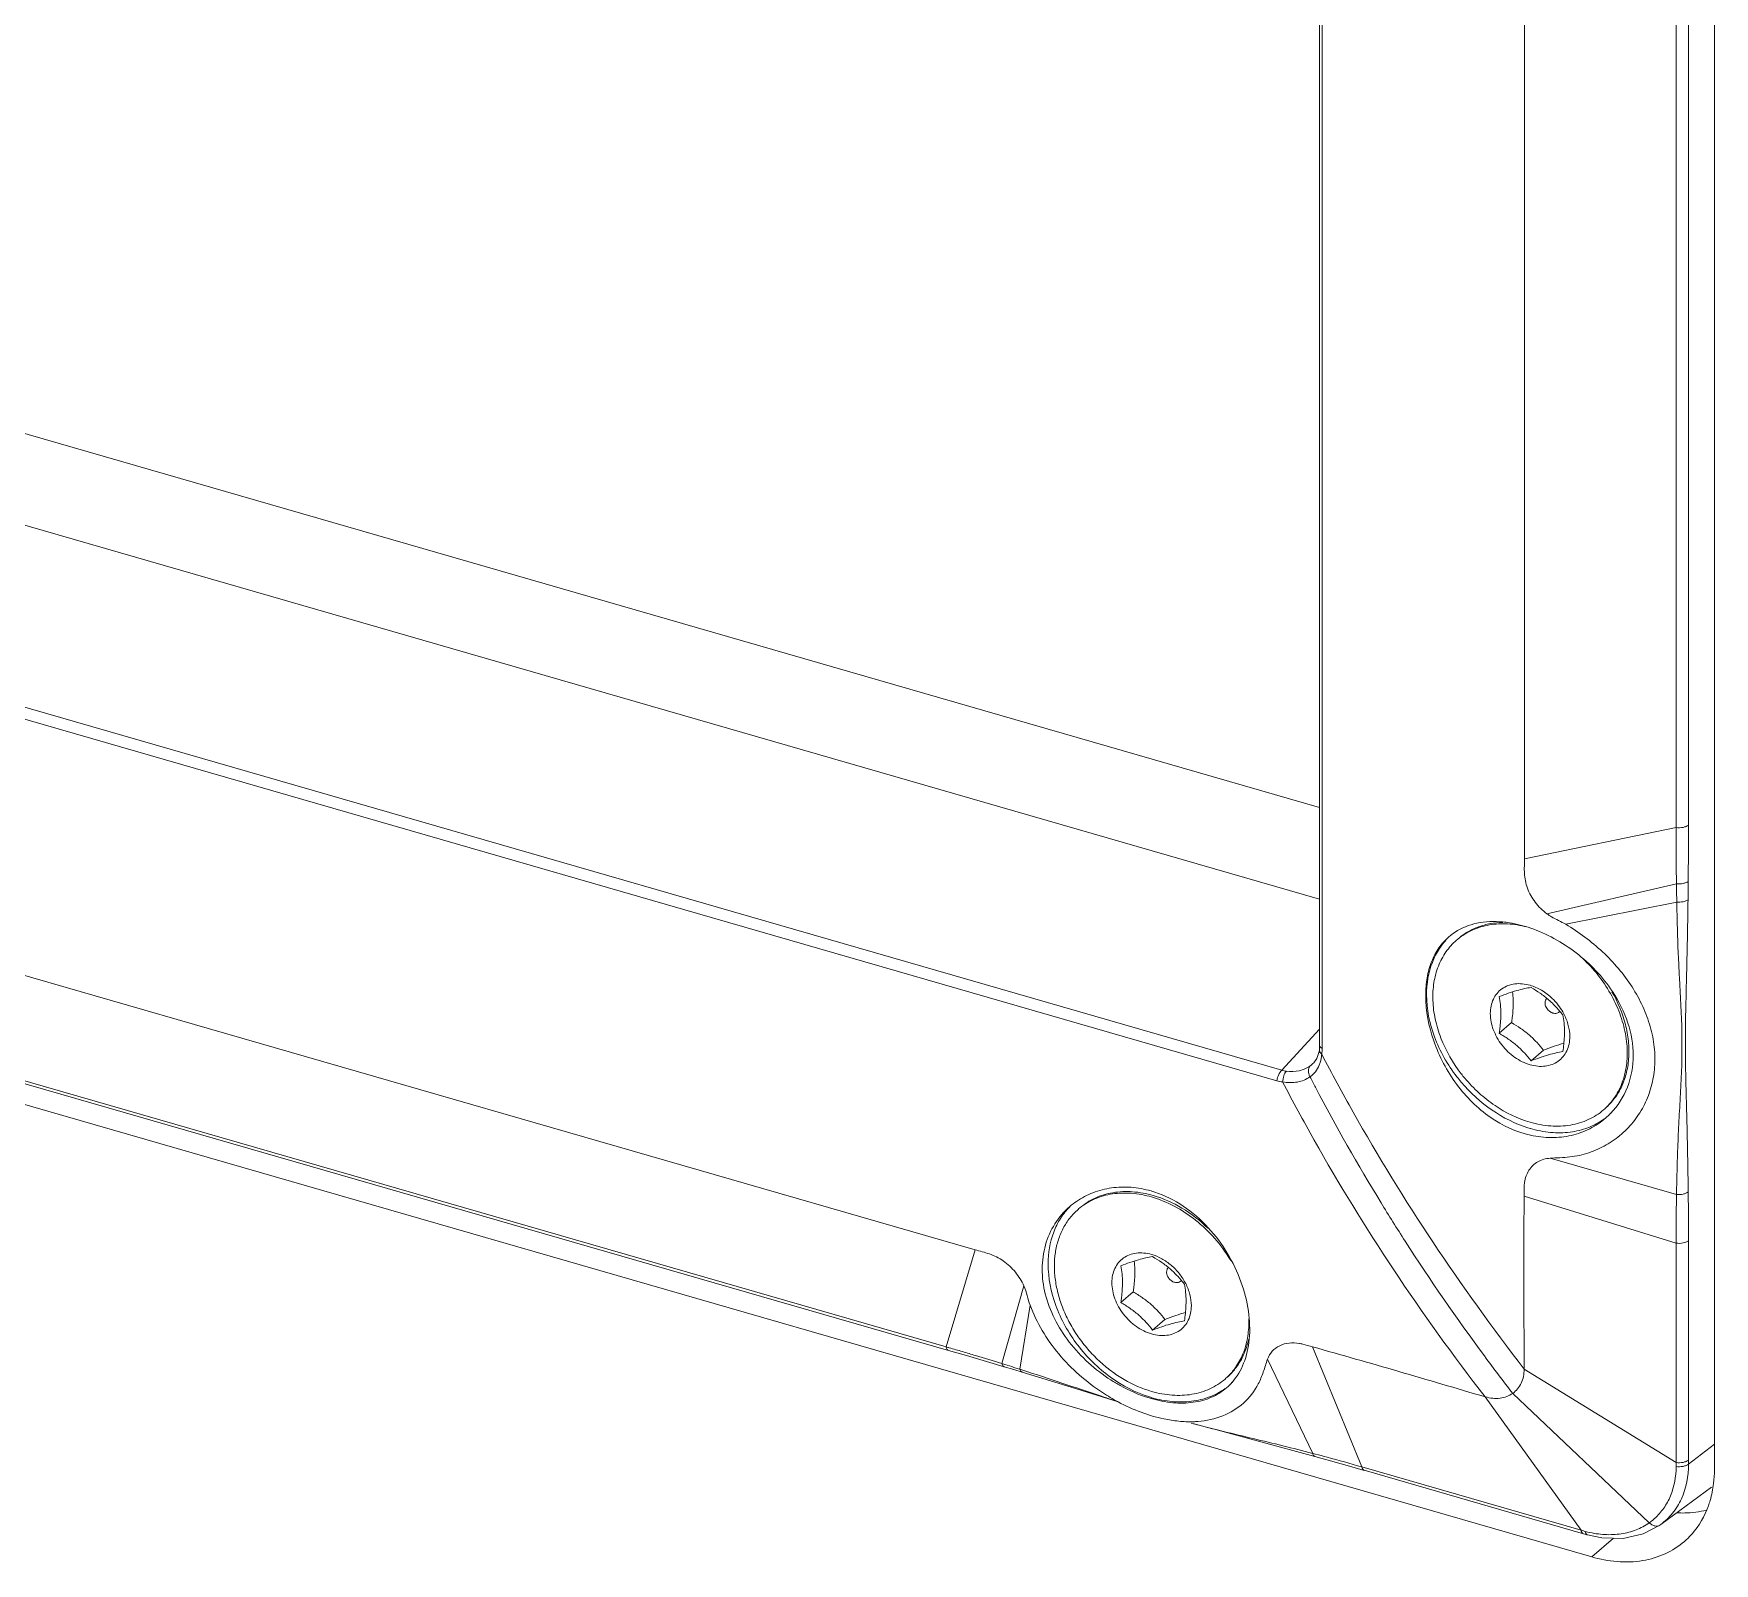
# Model space of a CAD drawing. Header units: millimetres. Extents: x 0 to 3564, y 0 to 2520.
# Drawn here: x 2522.1 to 2596.5, y 1706.4 to 1774.1 of the extents above; entities that cross this region are included whole.
import ezdxf

# ---------------------------------------------------------------- set-up
doc = ezdxf.new("R2010")
doc.units = ezdxf.units.MM
doc.layers.get('0').update_dxf_attribs({"lineweight": 13})

msp = doc.modelspace()

# ---------------------------------------------------------------- linework, layer by layer
for p, q in [((2596.469, 1710.591), (2596.469, 1818.39)), ((2579.003, 1729.382), (2579.003, 1809.596)), ((2579.112, 1729.226), (2579.112, 1809.441)), ((2588.067, 1793.339), (2588.067, 1737.608)), ((2594.78, 1790.269), (2594.78, 1738.997)), ((2595.321, 1790.376), (2595.321, 1739.103)), ((2461.147, 1773.907), (2579.003, 1739.885)), ((2579.003, 1735.831), (2459.125, 1770.437)), ((2577.108, 1727.801), (2451.856, 1763.959)), ((2452.075, 1764.422), (2577.328, 1728.265)), ((2438.209, 1750.854), (2591.046, 1706.733)), ((2462.994, 1749.409), (2563.763, 1720.319)), ((2465.474, 1743.904), (2562.585, 1715.87)), ((2562.484, 1716.024), (2466.174, 1743.826)), ((2588.067, 1737.608), (2594.78, 1738.997)), ((2594.791, 1736.514), (2589.063, 1735.182)), ((2595.304, 1735.807), (2595.309, 1736.615)), ((2594.805, 1735.702), (2589.891, 1734.718)), ((2595.223, 1731.788), (2595.237, 1732.354)), ((2595.223, 1731.788), (2595.236, 1732.353)), ((2587.499, 1730.369), (2586.952, 1729.896)), ((2589.765, 1730.708), (2589.563, 1730.952)), ((2577.328, 1728.265), (2579.003, 1730.076)), ((2578.994, 1729.183), (2578.982, 1729.098)), ((2579.003, 1729.382), (2578.994, 1729.183)), ((2578.994, 1729.183), (2578.994, 1729.183)), ((2579.064, 1729.262), (2579.112, 1729.226)), ((2579.099, 1728.978), (2579.111, 1729.181)), ((2588.359, 1728.679), (2588.905, 1729.152)), ((2578.747, 1728.595), (2578.751, 1728.599)), ((2594.794, 1722.764), (2589.2, 1724.371)), ((2594.782, 1720.613), (2588.049, 1722.691)), ((2594.779, 1710.909), (2594.782, 1720.613)), ((2595.321, 1711.015), (2595.322, 1720.717)), ((2562.484, 1716.024), (2563.763, 1720.319)), ((2564.951, 1715.288), (2565.922, 1718.721)), ((2570.757, 1718.461), (2570.211, 1717.988)), ((2565.749, 1715.034), (2566.198, 1717.864)), ((2571.618, 1716.77), (2572.164, 1717.243)), ((2578.699, 1711.315), (2576.7, 1715.479)), ((2578.69, 1716.034), (2580.874, 1710.719)), ((2565.082, 1715.247), (2564.951, 1715.288)), ((2565.482, 1715.12), (2565.873, 1714.994)), ((2565.749, 1715.034), (2565.873, 1714.993)), ((2565.845, 1714.911), (2568.011, 1714.25)), ((2588.057, 1715.046), (2594.779, 1710.909)), ((2568.011, 1714.25), (2570.095, 1713.599)), ((2587.548, 1713.969), (2593.591, 1708.248)), ((2590.569, 1707.914), (2586.328, 1713.816)), ((2573.324, 1712.649), (2573.46, 1712.615)), ((2573.428, 1712.623), (2573.457, 1712.615)), ((2596.469, 1711.724), (2595.321, 1710.84)), ((2578.699, 1711.315), (2578.821, 1711.284)), ((2578.699, 1711.315), (2578.821, 1711.283)), ((2595.32, 1711.015), (2595.321, 1710.84)), ((2590.569, 1707.914), (2580.874, 1710.719)), ((2580.976, 1710.565), (2590.672, 1707.761)), ((2594.779, 1710.909), (2594.778, 1710.729)), ((2596.342, 1709.822), (2594.095, 1708.169)), ((2594.058, 1708.142), (2594.095, 1708.169)), ((2590.63, 1707.899), (2590.571, 1707.915)), ((2590.752, 1707.866), (2590.63, 1707.899)), ((2590.773, 1707.795), (2590.752, 1707.866)), ((2591.046, 1706.733), (2592.006, 1707.565))]:
    msp.add_line(p, q)
for points in [[(2578.982, 1729.098), (2578.881, 1728.784), (2578.747, 1728.595)], [(2562.585, 1715.87), (2563.386, 1715.639), (2564.422, 1715.336), (2565.051, 1715.149)], [(2565.051, 1715.149), (2565.484, 1715.02), (2565.846, 1714.911)], [(2573.431, 1712.623), (2574.295, 1712.393), (2576.308, 1711.86), (2578.794, 1711.181)], [(2578.794, 1711.18), (2579.49, 1710.986), (2580.432, 1710.719), (2580.975, 1710.56)], [(2590.852, 1707.711), (2591.483, 1707.578), (2592.438, 1707.554), (2593.322, 1707.753), (2594.055, 1708.14)], [(2590.672, 1707.762), (2590.782, 1707.731), (2590.852, 1707.711)]]:
    msp.add_lwpolyline(points)
for centre, radius, start, end in [((2715.337, 1738.187), 120.558, 180.79521, 181.1811), ((2586.4, 1732.227), 2.563, 123.07129, 130.89646), ((2586.894, 1731.903), 2.796, 128.87055, 130.89382), ((2586.162, 1728.403), 6.569, 43.80108, 47.28502), ((2688.897, 1737.231), 94.103, 182.60526, 182.97414), ((2587.423, 1729.492), 2.701, 37.80968, 46.24416), ((2577.521, 1729.067), 1.58, 344.82982, 350.39958), ((2577.281, 1729.107), 1.823, 350.42237, 355.94252), ((2654.322, 1768.025), 84.753, 207.43323, 209.40941), ((2576.452, 1729.226), 2.66, 359.02171, 0.00374), ((2577.727, 1729.603), 1.396, 253.38145, 262.08359), ((2590.493, 1732.151), 6.606, 217.82546, 219.86555), ((2577.616, 1729.557), 1.828, 253.86948, 262.18978), ((2652.98, 1767.009), 85.198, 207.4413, 209.40714), ((2652.043, 1765.868), 82.663, 207.28807, 207.64939), ((2590.64, 1732.28), 7.035, 217.81531, 220.24916), ((2589.734, 1728.624), 2.797, 310.89414, 312.91547), ((2589.407, 1728.753), 3.442, 310.90496, 315.87989), ((2589.764, 1730.663), 5.181, 252.61352, 253.89523), ((2570.255, 1718.449), 4.657, 71.81284, 73.89251), ((2570.203, 1719.625), 3.444, 124.53327, 130.89856), ((2570.153, 1719.995), 2.796, 128.87055, 130.89382), ((2569.583, 1716.594), 6.379, 30.43233, 31.15554), ((2575.38, 1759.904), 45.736, 253.62213, 253.79811), ((2530.911, 1607.169), 113.351, 72.24245, 72.45442), ((2572.993, 1716.716), 2.797, 310.89414, 312.91547), ((2574.447, 1721.704), 9.207, 236.78929, 241.78085), ((2573.191, 1716.173), 2.591, 310.92392, 318.53906), ((2600.151, 1807.132), 98.242, 251.72832, 251.99994), ((2593.554, 1786.847), 76.912, 252.00414, 252.23358), ((2573.168, 1719.358), 5.845, 253.0269, 253.89628), ((2573.023, 1718.755), 5.181, 252.61394, 253.89542), ((2591.325, 1710.587), 5.145, 353.29761, 0.04041), ((2592.066, 1710.391), 2.631, 305.4257, 310.84801), ((2592.062, 1710.396), 2.637, 310.84832, 311.91538), ((2591.936, 1712.259), 4.55, 254.91342, 256.47752)]:
    msp.add_arc(centre, radius, start, end)
for points, knots in [([(2595.321, 1739.103), (2595.29, 1739.08), (2595.213, 1739.04), (2595.033, 1738.988), (2594.881, 1738.984), (2594.78, 1738.997)], [0, 0, 0, 0, 0.205875, 0.457368, 1, 1, 1, 1]), ([(2594.791, 1736.514), (2594.784, 1736.929), (2594.78, 1737.551), (2594.779, 1738.378), (2594.782, 1738.791), (2594.78, 1738.997)], [0, 0, 0, 0, 0.501489, 0.750968, 1, 1, 1, 1]), ([(2595.311, 1736.616), (2595.313, 1736.824), (2595.32, 1737.653), (2595.321, 1738.482), (2595.321, 1739.103)], [0, 0, 0, 0, 0.250877, 1, 1, 1, 1]), ([(2589.063, 1735.182), (2588.867, 1735.325), (2588.519, 1735.668), (2588.223, 1736.196), (2588.099, 1736.642), (2588.047, 1737.075), (2588.068, 1737.396), (2588.067, 1737.607)], [0, 0, 0, 0, 0.265092, 0.525612, 0.650091, 0.769735, 1, 1, 1, 1]), ([(2595.311, 1736.616), (2595.281, 1736.594), (2595.208, 1736.557), (2595.034, 1736.508), (2594.888, 1736.504), (2594.791, 1736.514)], [0, 0, 0, 0, 0.204846, 0.454965, 1, 1, 1, 1]), ([(2595.302, 1735.805), (2595.273, 1735.784), (2595.203, 1735.748), (2595.037, 1735.7), (2594.898, 1735.694), (2594.805, 1735.702)], [0, 0, 0, 0, 0.205768, 0.455175, 1, 1, 1, 1]), ([(2594.891, 1732.953), (2594.86, 1733.64), (2594.829, 1734.557), (2594.809, 1735.473), (2594.805, 1735.702)], [0, 0, 0, 0, 0.750257, 1, 1, 1, 1]), ([(2595.237, 1732.354), (2595.244, 1732.642), (2595.271, 1733.793), (2595.293, 1734.944), (2595.304, 1735.807)], [0, 0, 0, 0, 0.250738, 1, 1, 1, 1]), ([(2585.001, 1734.374), (2585.29, 1734.563), (2585.984, 1734.834), (2586.722, 1734.857), (2587.101, 1734.822)], [0, 0, 0, 0, 0.475673, 1, 1, 1, 1]), ([(2585.138, 1734.082), (2585.268, 1734.195), (2585.552, 1734.398), (2586.032, 1734.622), (2586.556, 1734.763), (2586.921, 1734.799), (2587.107, 1734.803)], [0, 0, 0, 0, 0.241796, 0.487106, 0.739047, 1, 1, 1, 1]), ([(2588.17, 1734.603), (2587.893, 1734.674), (2587.34, 1734.763), (2586.649, 1734.728), (2586.134, 1734.608), (2585.775, 1734.476), (2585.44, 1734.302), (2585.236, 1734.158), (2585.139, 1734.081)], [0, 0, 0, 0, 0.269325, 0.523513, 0.645846, 0.765554, 0.883335, 1, 1, 1, 1]), ([(2587.101, 1734.822), (2587.203, 1734.813), (2587.625, 1734.76), (2588.04, 1734.653), (2588.345, 1734.548)], [0, 0, 0, 0, 0.240699, 1, 1, 1, 1]), ([(2589.891, 1734.718), (2589.687, 1734.838), (2589.395, 1734.963), (2589.127, 1735.134), (2589.063, 1735.182)], [0, 0, 0, 0, 0.747907, 1, 1, 1, 1]), ([(2589.2, 1724.371), (2589.491, 1724.386), (2589.926, 1724.403), (2590.499, 1724.49), (2590.912, 1724.604), (2591.308, 1724.76), (2591.806, 1725.015), (2592.379, 1725.419), (2592.958, 1726.027), (2593.408, 1726.742), (2593.706, 1727.544), (2593.85, 1728.406), (2593.836, 1729.303), (2593.652, 1730.211), (2593.315, 1731.104), (2592.679, 1732.265), (2591.792, 1733.296), (2590.75, 1734.166), (2590.183, 1734.546), (2589.891, 1734.718)], [0, 0, 0, 0, 0.059717, 0.089396, 0.118688, 0.147686, 0.176471, 0.233615, 0.290598, 0.347859, 0.405911, 0.465219, 0.526192, 0.589247, 0.654448, 0.721626, 0.860176, 0.930399, 1, 1, 1, 1]), ([(2583.698, 1731.566), (2583.698, 1731.83), (2583.737, 1732.34), (2583.93, 1733.058), (2584.253, 1733.68), (2584.555, 1734.02), (2584.722, 1734.164)], [0, 0, 0, 0, 0.275076, 0.531112, 0.770516, 1, 1, 1, 1]), ([(2583.737, 1731.6), (2583.737, 1732.086), (2583.854, 1732.812), (2584.279, 1733.653), (2584.568, 1734.006), (2584.727, 1734.161)], [0, 0, 0, 0, 0.518194, 0.762177, 1, 1, 1, 1]), ([(2585.063, 1734.017), (2584.975, 1733.941), (2584.808, 1733.777), (2584.589, 1733.5), (2584.403, 1733.195), (2584.198, 1732.749), (2584.035, 1732.13), (2583.992, 1731.334), (2584.1, 1730.503), (2584.443, 1729.373), (2584.901, 1728.58), (2585.274, 1728.1)], [0, 0, 0, 0, 0.053773, 0.107908, 0.16275, 0.218603, 0.334139, 0.45602, 0.584552, 0.719139, 1, 1, 1, 1]), ([(2588.345, 1734.548), (2588.699, 1734.427), (2589.401, 1734.113), (2590.699, 1733.266), (2591.528, 1732.397), (2591.96, 1731.744)], [0, 0, 0, 0, 0.241954, 0.493908, 1, 1, 1, 1]), ([(2591.638, 1726.576), (2591.73, 1726.661), (2591.903, 1726.846), (2592.125, 1727.156), (2592.308, 1727.498), (2592.5, 1727.997), (2592.631, 1728.686), (2592.61, 1729.56), (2592.417, 1730.46), (2591.938, 1731.658), (2591.36, 1732.474), (2590.903, 1732.95)], [0, 0, 0, 0, 0.053073, 0.106663, 0.161148, 0.216849, 0.332662, 0.455429, 0.585064, 0.720474, 1, 1, 1, 1]), ([(2588.314, 1732.022), (2588.202, 1732.054), (2587.979, 1732.098), (2587.645, 1732.095), (2587.336, 1732.021), (2587.064, 1731.877), (2586.841, 1731.669), (2586.677, 1731.407), (2586.577, 1731.101), (2586.556, 1730.883), (2586.556, 1730.771)], [0, 0, 0, 0, 0.136999, 0.266428, 0.389247, 0.50766, 0.62481, 0.744133, 0.86857, 1, 1, 1, 1]), ([(2588.359, 1731.926), (2588.26, 1731.911), (2588.048, 1731.872), (2587.712, 1731.785), (2587.342, 1731.665), (2587.085, 1731.571), (2586.952, 1731.52)], [0, 0, 0, 0, 0.204428, 0.440769, 0.709115, 1, 1, 1, 1]), ([(2589.291, 1731.443), (2589.15, 1731.578), (2588.845, 1731.813), (2588.492, 1731.97), (2588.314, 1732.022)], [0, 0, 0, 0, 0.512801, 1, 1, 1, 1]), ([(2589.134, 1731.38), (2589.015, 1731.484), (2588.763, 1731.677), (2588.495, 1731.846), (2588.359, 1731.926)], [0, 0, 0, 0, 0.499673, 1, 1, 1, 1]), ([(2591.937, 1731.734), (2592.195, 1731.281), (2592.498, 1730.561), (2592.681, 1729.569), (2592.702, 1728.856), (2592.607, 1728.18), (2592.397, 1727.56), (2592.077, 1727.014), (2591.794, 1726.709), (2591.639, 1726.575)], [0, 0, 0, 0, 0.280163, 0.413358, 0.540717, 0.662148, 0.778227, 0.890223, 1, 1, 1, 1]), ([(2591.96, 1731.744), (2592.245, 1731.313), (2592.701, 1730.407), (2592.878, 1729.401), (2592.878, 1728.916)], [0, 0, 0, 0, 0.515644, 1, 1, 1, 1]), ([(2594.794, 1722.764), (2594.801, 1723.159), (2594.818, 1723.949), (2594.857, 1725.134), (2594.916, 1726.322), (2594.988, 1727.517), (2595.038, 1728.72), (2595.038, 1730.333), (2594.963, 1731.542), (2594.921, 1732.348)], [0, 0, 0, 0, 0.123682, 0.247109, 0.370817, 0.495563, 0.621505, 0.747407, 1, 1, 1, 1]), ([(2595.31, 1722.881), (2595.301, 1723.62), (2595.284, 1724.726), (2595.25, 1726.198), (2595.219, 1727.299), (2595.19, 1728.404), (2595.178, 1729.901), (2595.204, 1731.03), (2595.223, 1731.788)], [0, 0, 0, 0, 0.248849, 0.372566, 0.495921, 0.619616, 0.744822, 1, 1, 1, 1]), ([(2585.073, 1727.635), (2584.639, 1728.218), (2583.971, 1729.48), (2583.698, 1730.888), (2583.698, 1731.566)], [0, 0, 0, 0, 0.517765, 1, 1, 1, 1]), ([(2585.082, 1727.966), (2584.666, 1728.503), (2584.006, 1729.657), (2583.737, 1730.97), (2583.737, 1731.6)], [0, 0, 0, 0, 0.518564, 1, 1, 1, 1]), ([(2587.025, 1730.771), (2587.025, 1730.902), (2587.013, 1731.154), (2586.975, 1731.403), (2586.952, 1731.52)], [0, 0, 0, 0, 0.522764, 1, 1, 1, 1]), ([(2587.499, 1730.369), (2587.509, 1730.444), (2587.548, 1730.734), (2587.571, 1731.027), (2587.571, 1731.244)], [0, 0, 0, 0, 0.258895, 1, 1, 1, 1]), ([(2587.571, 1731.244), (2587.571, 1731.286), (2587.569, 1731.448), (2587.556, 1731.61), (2587.541, 1731.729)], [0, 0, 0, 0, 0.260939, 1, 1, 1, 1]), ([(2588.977, 1731.244), (2588.977, 1731.282), (2588.987, 1731.339), (2589.021, 1731.404), (2589.044, 1731.432), (2589.056, 1731.443)], [0, 0, 0, 0, 0.51828, 0.762133, 1, 1, 1, 1]), ([(2589.153, 1730.889), (2589.1, 1730.935), (2589.014, 1731.044), (2588.977, 1731.179), (2588.977, 1731.244)], [0, 0, 0, 0, 0.51821, 1, 1, 1, 1]), ([(2589.563, 1730.952), (2589.497, 1731.028), (2589.359, 1731.176), (2589.211, 1731.313), (2589.134, 1731.38)], [0, 0, 0, 0, 0.496058, 1, 1, 1, 1]), ([(2589.821, 1730.734), (2589.802, 1730.77), (2589.724, 1730.914), (2589.632, 1731.05), (2589.557, 1731.148)], [0, 0, 0, 0, 0.248018, 1, 1, 1, 1]), ([(2586.556, 1730.771), (2586.556, 1730.53), (2586.633, 1730.157), (2586.845, 1729.702), (2587.064, 1729.373), (2587.33, 1729.078), (2587.726, 1728.75), (2588.074, 1728.575), (2588.314, 1728.506)], [0, 0, 0, 0, 0.237649, 0.364578, 0.494405, 0.625031, 0.754273, 1, 1, 1, 1]), ([(2586.952, 1729.896), (2586.963, 1729.971), (2587.002, 1730.261), (2587.025, 1730.554), (2587.025, 1730.771)], [0, 0, 0, 0, 0.258902, 1, 1, 1, 1]), ([(2588.905, 1729.152), (2588.811, 1729.271), (2588.613, 1729.507), (2588.278, 1729.832), (2587.903, 1730.12), (2587.635, 1730.289), (2587.499, 1730.369)], [0, 0, 0, 0, 0.243221, 0.492743, 0.746206, 1, 1, 1, 1]), ([(2589.329, 1730.791), (2589.313, 1730.796), (2589.25, 1730.818), (2589.192, 1730.856), (2589.153, 1730.889)], [0, 0, 0, 0, 0.240702, 1, 1, 1, 1]), ([(2589.629, 1730.873), (2589.614, 1730.852), (2589.575, 1730.815), (2589.501, 1730.782), (2589.415, 1730.773), (2589.358, 1730.783), (2589.329, 1730.791)], [0, 0, 0, 0, 0.235089, 0.474254, 0.727492, 1, 1, 1, 1]), ([(2589.765, 1730.708), (2589.788, 1730.591), (2589.825, 1730.342), (2589.837, 1730.091), (2589.837, 1729.959)], [0, 0, 0, 0, 0.477241, 1, 1, 1, 1]), ([(2590.072, 1729.756), (2590.072, 1729.92), (2590.024, 1730.26), (2589.901, 1730.578), (2589.821, 1730.734)], [0, 0, 0, 0, 0.484404, 1, 1, 1, 1]), ([(2586.952, 1729.896), (2587.089, 1729.816), (2587.357, 1729.647), (2587.732, 1729.359), (2588.067, 1729.034), (2588.265, 1728.798), (2588.359, 1728.679)], [0, 0, 0, 0, 0.253794, 0.507257, 0.756779, 1, 1, 1, 1]), ([(2588.314, 1728.506), (2588.426, 1728.474), (2588.649, 1728.43), (2588.982, 1728.433), (2589.292, 1728.507), (2589.564, 1728.65), (2589.787, 1728.858), (2589.951, 1729.121), (2590.051, 1729.427), (2590.072, 1729.645), (2590.072, 1729.756)], [0, 0, 0, 0, 0.136999, 0.266428, 0.389247, 0.50766, 0.62481, 0.744133, 0.86857, 1, 1, 1, 1]), ([(2589.837, 1729.959), (2589.837, 1729.889), (2589.83, 1729.596), (2589.797, 1729.305), (2589.765, 1729.085)], [0, 0, 0, 0, 0.239408, 1, 1, 1, 1]), ([(2578.994, 1729.183), (2578.991, 1729.157), (2578.996, 1729.122), (2579.009, 1729.09), (2579.013, 1729.082)], [0, 0, 0, 0, 0.737342, 1, 1, 1, 1]), ([(2579.003, 1729.382), (2579.003, 1729.36), (2579.016, 1729.314), (2579.046, 1729.279), (2579.064, 1729.262)], [0, 0, 0, 0, 0.463147, 1, 1, 1, 1]), ([(2579.013, 1729.082), (2579.018, 1729.072), (2579.04, 1729.033), (2579.072, 1729), (2579.099, 1728.978)], [0, 0, 0, 0, 0.231785, 1, 1, 1, 1]), ([(2588.359, 1728.679), (2588.491, 1728.729), (2588.748, 1728.824), (2589.118, 1728.944), (2589.454, 1729.03), (2589.666, 1729.07), (2589.765, 1729.085)], [0, 0, 0, 0, 0.290885, 0.559231, 0.795572, 1, 1, 1, 1]), ([(2589.812, 1729.454), (2589.666, 1729.415), (2589.361, 1729.321), (2589.062, 1729.211), (2588.905, 1729.152)], [0, 0, 0, 0, 0.473379, 1, 1, 1, 1]), ([(2592.878, 1728.916), (2592.878, 1728.44), (2592.714, 1727.495), (2592.196, 1726.685), (2591.878, 1726.356)], [0, 0, 0, 0, 0.510078, 1, 1, 1, 1]), ([(2577.328, 1728.265), (2577.271, 1728.21), (2577.179, 1728.059), (2577.126, 1727.893), (2577.108, 1727.801)], [0, 0, 0, 0, 0.457209, 1, 1, 1, 1]), ([(2577.535, 1728.22), (2577.483, 1728.164), (2577.407, 1728.006), (2577.374, 1727.839), (2577.368, 1727.746)], [0, 0, 0, 0, 0.451194, 1, 1, 1, 1]), ([(2577.535, 1728.22), (2577.723, 1728.194), (2578.093, 1728.204), (2578.438, 1728.348), (2578.579, 1728.448)], [0, 0, 0, 0, 0.522742, 1, 1, 1, 1]), ([(2578.579, 1728.448), (2578.529, 1728.394), (2578.496, 1728.266), (2578.522, 1728.102), (2578.557, 1728.014), (2578.579, 1727.97)], [0, 0, 0, 0, 0.439851, 0.708159, 1, 1, 1, 1]), ([(2578.579, 1727.97), (2578.669, 1728.034), (2578.832, 1728.188), (2578.945, 1728.382), (2578.988, 1728.484)], [0, 0, 0, 0, 0.499178, 1, 1, 1, 1]), ([(2577.368, 1727.746), (2577.584, 1727.707), (2578.012, 1727.697), (2578.417, 1727.855), (2578.579, 1727.97)], [0, 0, 0, 0, 0.523669, 1, 1, 1, 1]), ([(2582.788, 1720.704), (2582.426, 1721.266), (2581.03, 1723.49), (2579.728, 1725.774), (2578.82, 1727.508)], [0, 0, 0, 0, 0.254555, 1, 1, 1, 1]), ([(2591.661, 1726.151), (2591.447, 1725.965), (2590.965, 1725.643), (2590.139, 1725.347), (2589.243, 1725.25), (2587.987, 1725.396), (2586.451, 1726.112), (2585.486, 1727.08), (2585.073, 1727.635)], [0, 0, 0, 0, 0.112671, 0.227265, 0.345146, 0.467385, 0.725466, 1, 1, 1, 1]), ([(2588.216, 1725.719), (2587.657, 1725.894), (2586.566, 1726.444), (2585.668, 1727.264), (2585.27, 1727.734)], [0, 0, 0, 0, 0.487564, 1, 1, 1, 1]), ([(2585.422, 1727.916), (2585.617, 1727.683), (2586.038, 1727.244), (2586.964, 1726.514), (2587.764, 1726.122), (2588.314, 1725.964)], [0, 0, 0, 0, 0.258644, 0.513992, 1, 1, 1, 1]), ([(2580.491, 1726.407), (2581.593, 1724.452), (2583.981, 1720.57), (2586.643, 1716.87), (2588.057, 1715.046)], [0, 0, 0, 0, 0.493039, 1, 1, 1, 1]), ([(2588.314, 1725.964), (2588.612, 1725.878), (2589.207, 1725.766), (2589.954, 1725.794), (2590.508, 1725.923), (2590.894, 1726.068), (2591.249, 1726.262), (2591.464, 1726.423), (2591.565, 1726.51)], [0, 0, 0, 0, 0.270674, 0.525062, 0.647129, 0.766407, 0.883714, 1, 1, 1, 1]), ([(2591.573, 1726.093), (2591.359, 1725.94), (2590.879, 1725.687), (2590.073, 1725.494), (2589.203, 1725.487), (2588.619, 1725.601), (2588.327, 1725.685)], [0, 0, 0, 0, 0.233265, 0.47515, 0.730225, 1, 1, 1, 1]), ([(2586.326, 1713.814), (2584.911, 1715.638), (2582.249, 1719.338), (2579.861, 1723.22), (2578.759, 1725.175)], [0, 0, 0, 0, 0.506962, 1, 1, 1, 1]), ([(2589.2, 1724.371), (2589.01, 1724.362), (2588.638, 1724.257), (2588.289, 1723.923), (2588.131, 1723.584), (2588.043, 1723.197), (2588.047, 1722.893), (2588.047, 1722.688)], [0, 0, 0, 0, 0.248308, 0.483968, 0.605775, 0.733043, 1, 1, 1, 1]), ([(2571.546, 1722.922), (2571.259, 1723.006), (2570.675, 1723.114), (2569.799, 1723.09), (2568.974, 1722.878), (2568.477, 1722.618), (2568.251, 1722.462)], [0, 0, 0, 0, 0.261998, 0.514879, 0.76, 1, 1, 1, 1]), ([(2568.397, 1722.174), (2568.498, 1722.261), (2568.713, 1722.421), (2569.068, 1722.616), (2569.453, 1722.761), (2570.007, 1722.89), (2570.755, 1722.918), (2571.35, 1722.806), (2571.648, 1722.72)], [0, 0, 0, 0, 0.116286, 0.233593, 0.352871, 0.474937, 0.729326, 1, 1, 1, 1]), ([(2571.573, 1722.656), (2571.284, 1722.739), (2570.707, 1722.849), (2569.981, 1722.83), (2569.44, 1722.714), (2569.063, 1722.581), (2568.712, 1722.402), (2568.499, 1722.253), (2568.398, 1722.172)], [0, 0, 0, 0, 0.270316, 0.524847, 0.647069, 0.766487, 0.883841, 1, 1, 1, 1]), ([(2574.081, 1721.294), (2573.75, 1721.655), (2573.021, 1722.292), (2572.153, 1722.727), (2571.708, 1722.873)], [0, 0, 0, 0, 0.511319, 1, 1, 1, 1]), ([(2595.31, 1722.881), (2595.28, 1722.857), (2595.207, 1722.817), (2595.035, 1722.762), (2594.89, 1722.755), (2594.794, 1722.764)], [0, 0, 0, 0, 0.208848, 0.460074, 1, 1, 1, 1]), ([(2595.322, 1720.717), (2595.321, 1720.897), (2595.318, 1721.259), (2595.32, 1721.801), (2595.318, 1722.342), (2595.313, 1722.701), (2595.31, 1722.881)], [0, 0, 0, 0, 0.25005, 0.501204, 0.751579, 1, 1, 1, 1]), ([(2567.949, 1722.228), (2567.695, 1722.008), (2567.246, 1721.486), (2566.826, 1720.529), (2566.685, 1719.458), (2566.832, 1718.341), (2567.251, 1717.24), (2568.13, 1715.86), (2569.073, 1715.01), (2569.772, 1714.561)], [0, 0, 0, 0, 0.110779, 0.223415, 0.340175, 0.462703, 0.591528, 0.725827, 1, 1, 1, 1]), ([(2567.956, 1722.224), (2567.801, 1722.068), (2567.521, 1721.717), (2567.109, 1720.886), (2566.996, 1720.17), (2566.996, 1719.692)], [0, 0, 0, 0, 0.237804, 0.481875, 1, 1, 1, 1]), ([(2568.322, 1722.109), (2568.188, 1721.993), (2567.94, 1721.732), (2567.644, 1721.273), (2567.429, 1720.755), (2567.3, 1720.189), (2567.258, 1719.587), (2567.304, 1718.961), (2567.436, 1718.324), (2567.652, 1717.687), (2567.946, 1717.065), (2568.314, 1716.468), (2568.748, 1715.91), (2569.238, 1715.401), (2569.776, 1714.951), (2570.53, 1714.451), (2571.15, 1714.177), (2571.573, 1714.055)], [0, 0, 0, 0, 0.05183, 0.104458, 0.158586, 0.214743, 0.27325, 0.33421, 0.397528, 0.46294, 0.530041, 0.598325, 0.667217, 0.736111, 0.804398, 0.871501, 1, 1, 1, 1]), ([(2575.042, 1719.895), (2574.842, 1720.225), (2574.382, 1720.852), (2573.547, 1721.65), (2572.605, 1722.272), (2571.919, 1722.556), (2571.573, 1722.656)], [0, 0, 0, 0, 0.256117, 0.511979, 0.761604, 1, 1, 1, 1]), ([(2571.648, 1722.72), (2572.09, 1722.593), (2572.964, 1722.2), (2573.718, 1721.615), (2574.066, 1721.277)], [0, 0, 0, 0, 0.487118, 1, 1, 1, 1]), ([(2588.049, 1722.691), (2588.051, 1722.055), (2588.041, 1721.1), (2588.032, 1719.827), (2588.035, 1718.552), (2588.047, 1716.959), (2588.055, 1715.684), (2588.057, 1715.046)], [0, 0, 0, 0, 0.249796, 0.374692, 0.499692, 0.749859, 1, 1, 1, 1]), ([(2594.781, 1720.61), (2594.781, 1720.79), (2594.78, 1721.508), (2594.784, 1722.226), (2594.794, 1722.764)], [0, 0, 0, 0, 0.251448, 1, 1, 1, 1]), ([(2575.892, 1716.361), (2575.931, 1716.772), (2575.895, 1717.641), (2575.446, 1719.383), (2574.713, 1720.608), (2574.081, 1721.294)], [0, 0, 0, 0, 0.230273, 0.47968, 1, 1, 1, 1]), ([(2587.548, 1713.969), (2587.125, 1714.515), (2585.466, 1716.708), (2583.902, 1718.973), (2582.788, 1720.704)], [0, 0, 0, 0, 0.251469, 1, 1, 1, 1]), ([(2594.783, 1720.613), (2594.883, 1720.6), (2595.071, 1720.605), (2595.255, 1720.666), (2595.323, 1720.717)], [0, 0, 0, 0, 0.543512, 1, 1, 1, 1]), ([(2565.922, 1718.721), (2565.825, 1718.94), (2565.567, 1719.354), (2565.043, 1719.849), (2564.413, 1720.159), (2563.973, 1720.257), (2563.762, 1720.319)], [0, 0, 0, 0, 0.257137, 0.516946, 0.76441, 1, 1, 1, 1]), ([(2571.573, 1720.113), (2571.461, 1720.145), (2571.237, 1720.189), (2570.904, 1720.186), (2570.595, 1720.112), (2570.323, 1719.969), (2570.1, 1719.761), (2569.935, 1719.498), (2569.836, 1719.193), (2569.815, 1718.974), (2569.815, 1718.863)], [0, 0, 0, 0, 0.136999, 0.266428, 0.389247, 0.50766, 0.62481, 0.744133, 0.86857, 1, 1, 1, 1]), ([(2571.618, 1720.018), (2571.519, 1720.003), (2571.307, 1719.964), (2570.971, 1719.877), (2570.601, 1719.757), (2570.344, 1719.663), (2570.211, 1719.612)], [0, 0, 0, 0, 0.204428, 0.440769, 0.709115, 1, 1, 1, 1]), ([(2573.08, 1718.825), (2573.001, 1718.979), (2572.859, 1719.198), (2572.631, 1719.459), (2572.381, 1719.695), (2572.036, 1719.937), (2571.728, 1720.068), (2571.573, 1720.113)], [0, 0, 0, 0, 0.25442, 0.382873, 0.510825, 0.761319, 1, 1, 1, 1]), ([(2573.024, 1718.8), (2572.93, 1718.92), (2572.732, 1719.155), (2572.397, 1719.48), (2572.022, 1719.769), (2571.754, 1719.938), (2571.618, 1720.018)], [0, 0, 0, 0, 0.243221, 0.492743, 0.746206, 1, 1, 1, 1]), ([(2566.996, 1719.692), (2566.996, 1719.072), (2567.257, 1717.779), (2568.231, 1716.044), (2569.666, 1714.629), (2570.86, 1714.003), (2571.475, 1713.81)], [0, 0, 0, 0, 0.237626, 0.493501, 0.752993, 1, 1, 1, 1]), ([(2570.284, 1718.863), (2570.284, 1718.994), (2570.272, 1719.246), (2570.234, 1719.494), (2570.211, 1719.612)], [0, 0, 0, 0, 0.522764, 1, 1, 1, 1]), ([(2570.757, 1718.461), (2570.768, 1718.536), (2570.807, 1718.826), (2570.83, 1719.119), (2570.83, 1719.336)], [0, 0, 0, 0, 0.258895, 1, 1, 1, 1]), ([(2570.83, 1719.336), (2570.83, 1719.378), (2570.828, 1719.54), (2570.815, 1719.702), (2570.8, 1719.82)], [0, 0, 0, 0, 0.260939, 1, 1, 1, 1]), ([(2572.236, 1719.336), (2572.236, 1719.374), (2572.246, 1719.431), (2572.28, 1719.496), (2572.303, 1719.523), (2572.315, 1719.535)], [0, 0, 0, 0, 0.51828, 0.762133, 1, 1, 1, 1]), ([(2572.588, 1718.883), (2572.54, 1718.897), (2572.446, 1718.944), (2572.334, 1719.052), (2572.257, 1719.187), (2572.236, 1719.288), (2572.236, 1719.336)], [0, 0, 0, 0, 0.246106, 0.505616, 0.761983, 1, 1, 1, 1]), ([(2565.922, 1718.721), (2565.984, 1718.583), (2566.071, 1718.294), (2566.146, 1718.004), (2566.198, 1717.864)], [0, 0, 0, 0, 0.504384, 1, 1, 1, 1]), ([(2569.815, 1718.863), (2569.815, 1718.622), (2569.892, 1718.249), (2570.104, 1717.793), (2570.323, 1717.465), (2570.589, 1717.17), (2570.985, 1716.842), (2571.333, 1716.667), (2571.573, 1716.598)], [0, 0, 0, 0, 0.237649, 0.364578, 0.494405, 0.625031, 0.754273, 1, 1, 1, 1]), ([(2570.211, 1717.988), (2570.222, 1718.063), (2570.261, 1718.353), (2570.284, 1718.646), (2570.284, 1718.863)], [0, 0, 0, 0, 0.258902, 1, 1, 1, 1]), ([(2572.164, 1717.243), (2572.07, 1717.363), (2571.872, 1717.598), (2571.537, 1717.923), (2571.162, 1718.212), (2570.894, 1718.381), (2570.757, 1718.461)], [0, 0, 0, 0, 0.243221, 0.492743, 0.746206, 1, 1, 1, 1]), ([(2572.888, 1718.965), (2572.872, 1718.944), (2572.834, 1718.907), (2572.759, 1718.873), (2572.674, 1718.865), (2572.617, 1718.874), (2572.588, 1718.883)], [0, 0, 0, 0, 0.235089, 0.474254, 0.727492, 1, 1, 1, 1]), ([(2573.024, 1718.8), (2573.047, 1718.682), (2573.084, 1718.434), (2573.096, 1718.182), (2573.096, 1718.051)], [0, 0, 0, 0, 0.477241, 1, 1, 1, 1]), ([(2573.331, 1717.848), (2573.331, 1718.012), (2573.283, 1718.351), (2573.159, 1718.67), (2573.08, 1718.825)], [0, 0, 0, 0, 0.484404, 1, 1, 1, 1]), ([(2569.404, 1714.001), (2569.042, 1714.238), (2568.349, 1714.761), (2567.445, 1715.687), (2566.707, 1716.723), (2566.34, 1717.479), (2566.198, 1717.864)], [0, 0, 0, 0, 0.254595, 0.508929, 0.758371, 1, 1, 1, 1]), ([(2570.211, 1717.988), (2570.348, 1717.908), (2570.616, 1717.739), (2570.991, 1717.45), (2571.326, 1717.125), (2571.524, 1716.89), (2571.618, 1716.77)], [0, 0, 0, 0, 0.253794, 0.507257, 0.756779, 1, 1, 1, 1]), ([(2571.573, 1716.598), (2571.685, 1716.565), (2571.908, 1716.522), (2572.241, 1716.524), (2572.55, 1716.598), (2572.823, 1716.742), (2573.046, 1716.95), (2573.21, 1717.213), (2573.31, 1717.518), (2573.331, 1717.736), (2573.331, 1717.848)], [0, 0, 0, 0, 0.136999, 0.266428, 0.389247, 0.50766, 0.62481, 0.744133, 0.86857, 1, 1, 1, 1]), ([(2573.096, 1718.051), (2573.096, 1717.981), (2573.089, 1717.688), (2573.056, 1717.397), (2573.024, 1717.176)], [0, 0, 0, 0, 0.239408, 1, 1, 1, 1]), ([(2571.618, 1716.77), (2571.75, 1716.821), (2572.007, 1716.916), (2572.377, 1717.035), (2572.713, 1717.122), (2572.925, 1717.161), (2573.024, 1717.176)], [0, 0, 0, 0, 0.290885, 0.559231, 0.795572, 1, 1, 1, 1]), ([(2573.071, 1717.545), (2572.925, 1717.507), (2572.62, 1717.413), (2572.32, 1717.303), (2572.164, 1717.243)], [0, 0, 0, 0, 0.473379, 1, 1, 1, 1]), ([(2574.897, 1714.668), (2574.979, 1714.744), (2575.135, 1714.908), (2575.339, 1715.18), (2575.512, 1715.479), (2575.702, 1715.912), (2575.853, 1716.51), (2575.879, 1717.008), (2575.871, 1717.262)], [0, 0, 0, 0, 0.11782, 0.236586, 0.356981, 0.479606, 0.733095, 1, 1, 1, 1]), ([(2575.867, 1716.374), (2575.832, 1716.205), (2575.739, 1715.876), (2575.527, 1715.416), (2575.248, 1715.007), (2575.02, 1714.772), (2574.898, 1714.667)], [0, 0, 0, 0, 0.259837, 0.511539, 0.757326, 1, 1, 1, 1]), ([(2575.132, 1714.457), (2575.351, 1714.704), (2575.71, 1715.314), (2575.857, 1716), (2575.892, 1716.361)], [0, 0, 0, 0, 0.476373, 1, 1, 1, 1]), ([(2576.7, 1715.479), (2576.743, 1715.61), (2576.888, 1715.853), (2577.233, 1716.105), (2577.661, 1716.222), (2577.963, 1716.2), (2578.116, 1716.175)], [0, 0, 0, 0, 0.240269, 0.478748, 0.729209, 1, 1, 1, 1]), ([(2578.116, 1716.175), (2578.164, 1716.167), (2578.356, 1716.127), (2578.545, 1716.071), (2578.687, 1716.03)], [0, 0, 0, 0, 0.246284, 1, 1, 1, 1]), ([(2562.483, 1716.024), (2562.487, 1716.005), (2562.502, 1715.946), (2562.543, 1715.882), (2562.585, 1715.871)], [0, 0, 0, 0, 0.304169, 1, 1, 1, 1]), ([(2562.618, 1715.984), (2562.813, 1715.928), (2563.203, 1715.817), (2563.982, 1715.588), (2564.564, 1715.41), (2564.951, 1715.288)], [0, 0, 0, 0, 0.249872, 0.499765, 1, 1, 1, 1]), ([(2576.7, 1715.479), (2576.637, 1715.292), (2576.522, 1714.92), (2576.249, 1714.222), (2575.676, 1713.493), (2574.73, 1712.911), (2573.999, 1712.754), (2573.623, 1712.725)], [0, 0, 0, 0, 0.133698, 0.262734, 0.505073, 0.744502, 1, 1, 1, 1]), ([(2586.328, 1713.816), (2585.691, 1714.002), (2584.417, 1714.377), (2582.509, 1714.94), (2580.599, 1715.49), (2579.325, 1715.848), (2578.69, 1716.034)], [0, 0, 0, 0, 0.25037, 0.500802, 0.750532, 1, 1, 1, 1]), ([(2565.051, 1715.149), (2565.039, 1715.153), (2564.986, 1715.182), (2564.961, 1715.243), (2564.951, 1715.288)], [0, 0, 0, 0, 0.213981, 1, 1, 1, 1]), ([(2565.845, 1714.911), (2565.834, 1714.914), (2565.786, 1714.94), (2565.76, 1714.994), (2565.749, 1715.034)], [0, 0, 0, 0, 0.219532, 1, 1, 1, 1]), ([(2565.873, 1714.994), (2566.451, 1714.807), (2567.612, 1714.427), (2568.768, 1714.035), (2569.349, 1713.843)], [0, 0, 0, 0, 0.498044, 1, 1, 1, 1]), ([(2588.056, 1715.044), (2588.053, 1714.935), (2588.035, 1714.721), (2587.909, 1714.327), (2587.706, 1714.085), (2587.548, 1713.969)], [0, 0, 0, 0, 0.267707, 0.520971, 1, 1, 1, 1]), ([(2569.772, 1714.561), (2569.907, 1714.474), (2570.442, 1714.154), (2571.019, 1713.903), (2571.461, 1713.768)], [0, 0, 0, 0, 0.257591, 1, 1, 1, 1]), ([(2571.546, 1713.743), (2571.862, 1713.652), (2572.483, 1713.527), (2573.397, 1713.534), (2574.221, 1713.752), (2574.689, 1714.043), (2574.888, 1714.215)], [0, 0, 0, 0, 0.280581, 0.537986, 0.774784, 1, 1, 1, 1]), ([(2571.573, 1714.055), (2571.87, 1713.969), (2572.466, 1713.857), (2573.213, 1713.885), (2573.767, 1714.014), (2574.152, 1714.16), (2574.508, 1714.354), (2574.723, 1714.515), (2574.823, 1714.602)], [0, 0, 0, 0, 0.270674, 0.525062, 0.647129, 0.766407, 0.883714, 1, 1, 1, 1]), ([(2571.586, 1713.777), (2571.878, 1713.693), (2572.462, 1713.578), (2573.332, 1713.586), (2574.139, 1713.779), (2574.618, 1714.032), (2574.832, 1714.185)], [0, 0, 0, 0, 0.269777, 0.524852, 0.766736, 1, 1, 1, 1]), ([(2586.327, 1713.815), (2586.437, 1713.785), (2586.656, 1713.74), (2587.081, 1713.741), (2587.383, 1713.855), (2587.548, 1713.969)], [0, 0, 0, 0, 0.270407, 0.526057, 1, 1, 1, 1]), ([(2572.77, 1712.739), (2572.55, 1712.76), (2571.985, 1712.85), (2571.078, 1713.115), (2570.42, 1713.416), (2570.093, 1713.591)], [0, 0, 0, 0, 0.234344, 0.606475, 1, 1, 1, 1]), ([(2573.623, 1712.725), (2573.554, 1712.72), (2573.269, 1712.705), (2572.984, 1712.717), (2572.77, 1712.739)], [0, 0, 0, 0, 0.243047, 1, 1, 1, 1]), ([(2573.457, 1712.615), (2574.323, 1712.384), (2576.076, 1711.974), (2577.824, 1711.541), (2578.699, 1711.315)], [0, 0, 0, 0, 0.497866, 1, 1, 1, 1]), ([(2578.794, 1711.181), (2578.783, 1711.184), (2578.731, 1711.212), (2578.709, 1711.272), (2578.699, 1711.315)], [0, 0, 0, 0, 0.210117, 1, 1, 1, 1]), ([(2578.821, 1711.284), (2578.992, 1711.239), (2579.678, 1711.057), (2580.36, 1710.863), (2580.871, 1710.715)], [0, 0, 0, 0, 0.249564, 1, 1, 1, 1]), ([(2595.32, 1711.015), (2595.289, 1710.991), (2595.212, 1710.951), (2595.032, 1710.899), (2594.879, 1710.896), (2594.778, 1710.909)], [0, 0, 0, 0, 0.205713, 0.457187, 1, 1, 1, 1]), ([(2580.976, 1710.565), (2580.95, 1710.573), (2580.899, 1710.62), (2580.881, 1710.683), (2580.874, 1710.719)], [0, 0, 0, 0, 0.423713, 1, 1, 1, 1]), ([(2593.823, 1708.433), (2593.974, 1708.569), (2594.248, 1708.879), (2594.657, 1709.631), (2594.773, 1710.29), (2594.777, 1710.729)], [0, 0, 0, 0, 0.238416, 0.482336, 1, 1, 1, 1]), ([(2594.096, 1708.169), (2594.291, 1708.313), (2594.648, 1708.656), (2595.182, 1709.526), (2595.325, 1710.316), (2595.321, 1710.84)], [0, 0, 0, 0, 0.239112, 0.482456, 1, 1, 1, 1]), ([(2595.321, 1710.84), (2595.291, 1710.816), (2595.213, 1710.775), (2595.031, 1710.721), (2594.878, 1710.717), (2594.778, 1710.729)], [0, 0, 0, 0, 0.207984, 0.460541, 1, 1, 1, 1]), ([(2596.204, 1708.992), (2596.232, 1709.071), (2596.337, 1709.395), (2596.404, 1709.731), (2596.434, 1709.987)], [0, 0, 0, 0, 0.245141, 1, 1, 1, 1]), ([(2594.822, 1708.682), (2594.934, 1708.677), (2595.369, 1708.671), (2595.807, 1708.727), (2596.12, 1708.805)], [0, 0, 0, 0, 0.257114, 1, 1, 1, 1]), ([(2595.145, 1707.423), (2595.264, 1707.525), (2595.716, 1707.972), (2596.043, 1708.542), (2596.204, 1708.992)], [0, 0, 0, 0, 0.246441, 1, 1, 1, 1]), ([(2590.872, 1707.835), (2591.119, 1707.776), (2591.611, 1707.701), (2592.338, 1707.729), (2593.01, 1707.905), (2593.411, 1708.119), (2593.591, 1708.247)], [0, 0, 0, 0, 0.269021, 0.523857, 0.766118, 1, 1, 1, 1]), ([(2593.591, 1708.247), (2593.626, 1708.214), (2593.703, 1708.156), (2593.829, 1708.1), (2593.953, 1708.092), (2594.027, 1708.119), (2594.055, 1708.14)], [0, 0, 0, 0, 0.287302, 0.559075, 0.795448, 1, 1, 1, 1]), ([(2590.619, 1707.8), (2590.613, 1707.807), (2590.589, 1707.842), (2590.577, 1707.883), (2590.57, 1707.916)], [0, 0, 0, 0, 0.223781, 1, 1, 1, 1]), ([(2590.672, 1707.762), (2590.656, 1707.766), (2590.637, 1707.779), (2590.622, 1707.795), (2590.619, 1707.8)], [0, 0, 0, 0, 0.730842, 1, 1, 1, 1]), ([(2590.852, 1707.711), (2590.844, 1707.713), (2590.807, 1707.73), (2590.785, 1707.767), (2590.773, 1707.795)], [0, 0, 0, 0, 0.221891, 1, 1, 1, 1]), ([(2591.046, 1706.733), (2591.77, 1706.525), (2592.915, 1706.413), (2594.306, 1706.828), (2594.891, 1707.203), (2595.145, 1707.423)], [0, 0, 0, 0, 0.524149, 0.76596, 1, 1, 1, 1])]:
    msp.add_open_spline(points, degree=3, knots=knots)
for points in [[(2578.579, 1728.448), (2578.64, 1728.491), (2578.697, 1728.541), (2578.747, 1728.595)], [(2578.988, 1728.484), (2579.011, 1728.539), (2579.03, 1728.596), (2579.046, 1728.653)]]:
    msp.add_open_spline(points, degree=3)

doc.saveas('drawing.dxf')
